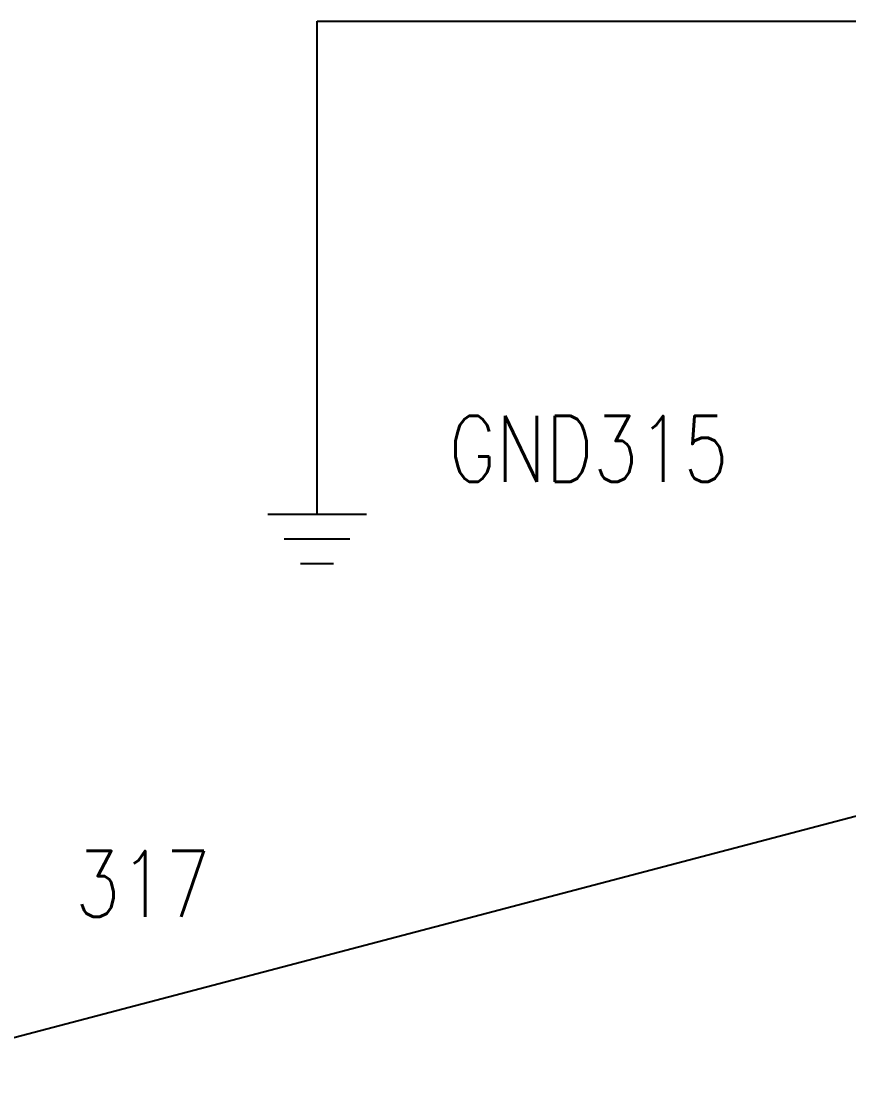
# Model space of a CAD drawing. Header units: inches. Extents: x 0 to 34.2, y 0 to 22.
# Drawn here: x 5.688 to 7.26, y 8.75 to 10.75 of the extents above; entities that cross this region are included whole.
import ezdxf
from ezdxf.enums import TextEntityAlignment as Align

# ---------------------------------------------------------------- set-up
doc = ezdxf.new("R2010")
doc.units = ezdxf.units.IN
doc.header["$MEASUREMENT"] = 0
for name, color, linetype in [('GRN_14AWG', 3, 'Continuous'), ('RED_16AWG', 1, 'Continuous'), ('SYMS', 7, 'Continuous'), ('TAGS', 1, 'Continuous'), ('WIRENO', 3, 'Continuous')]:
    doc.layers.add(name, color=color, linetype=linetype)
doc.styles.add('WD', font='romans.shx', dxfattribs={"height": 0.185})

# ---------------------------------------------------------------- blocks, each defined once
blk = doc.blocks.new('HDV1_GND_TMK')
for p, q in [((0, 0.125), (0, 0.25)), ((0.09375, 0.125), (-0.09375, 0.125)), ((0.0625, 0.078125), (-0.0625, 0.078125)), ((0.03125, 0.03125), (-0.03125, 0.03125))]:
    blk.add_line(p, q)
at = {"style": 'WD', "width": 0.8}
for tag, p in [('INST', (0.25, 0.5625)), ('LOC', (0.25, 0.40625)), ('TAG1', (0.25, 0.25)), ('DESC1', (0.25, 0.09375)), ('DESC2', (0.25, -0.0625))]:
    blk.add_attdef(tag, text='', height=0.125, dxfattribs=at).set_placement(p, align=Align.MIDDLE_LEFT)
at = {"style": 'WD', "flags": 1}
for tag in ['ASSYCODE', 'CAT', 'X4TERM01', 'MFG', 'FAMILY']:
    blk.add_attdef(tag, (0, 0.25), '', height=0.01, dxfattribs=at)
blk = doc.blocks.new('WD_WNH')
at = {"linetype": 'Continuous', "style": 'WD', "width": 0.8}
blk.add_attdef('WIRENO', text='', height=0.125, dxfattribs=at).set_placement((0, 0.0625), align=Align.CENTER)
at = {"style": 'WD', "flags": 1}
for tag, p in [('W01USER', (0, 0.0781)), ('W02USER', (0, 0.0703)), ('W03USER', (0, 0.0625)), ('W04USER', (0, 0.0547)), ('W05USER', (0, 0.0469)), ('W06USER', (0, 0.0391)), ('W07USER', (0, 0.0312)), ('W08USER', (0, 0.0234)), ('W09USER', (0, 0.0156)), ('W10USER', (0, 0.0078))]:
    blk.add_attdef(tag, text='', height=0.005, dxfattribs=at).set_placement(p, align=Align.CENTER)

msp = doc.modelspace()

# ---------------------------------------------------------------- linework, layer by layer
at = {"layer": 'GRN_14AWG'}
for p, q in [((6.25, 9.9375), (6.25, 10.75)), ((6.25, 10.75), (8.625, 10.75))]:
    msp.add_line(p, q, dxfattribs=at)
at = {"layer": 'RED_16AWG'}
msp.add_line((8.5, 9.5625), (5.4125, 8.75), dxfattribs=at)

# ---------------------------------------------------------------- block references
at = {"layer": 'SYMS'}
ref = msp.add_blockref('HDV1_GND_TMK', (6.25, 9.6875), dxfattribs=at)
ref.add_attrib('TAG1', 'GND315', dxfattribs={"layer": 'TAGS', "height": 0.125, "style": 'WD', "width": 0.8}).set_placement((6.5, 9.9375), align=Align.MIDDLE_LEFT)
at = {"layer": 'WIRENO'}
ref = msp.add_blockref('WD_WNH', (4.9875, 8.75), dxfattribs=at)
ref.add_attrib('WIRENO', '317', dxfattribs={"linetype": 'Continuous', "height": 0.125, "style": 'WD', "width": 0.8}).set_placement((5.9191, 9.0485), align=Align.CENTER)

doc.saveas('drawing.dxf')
